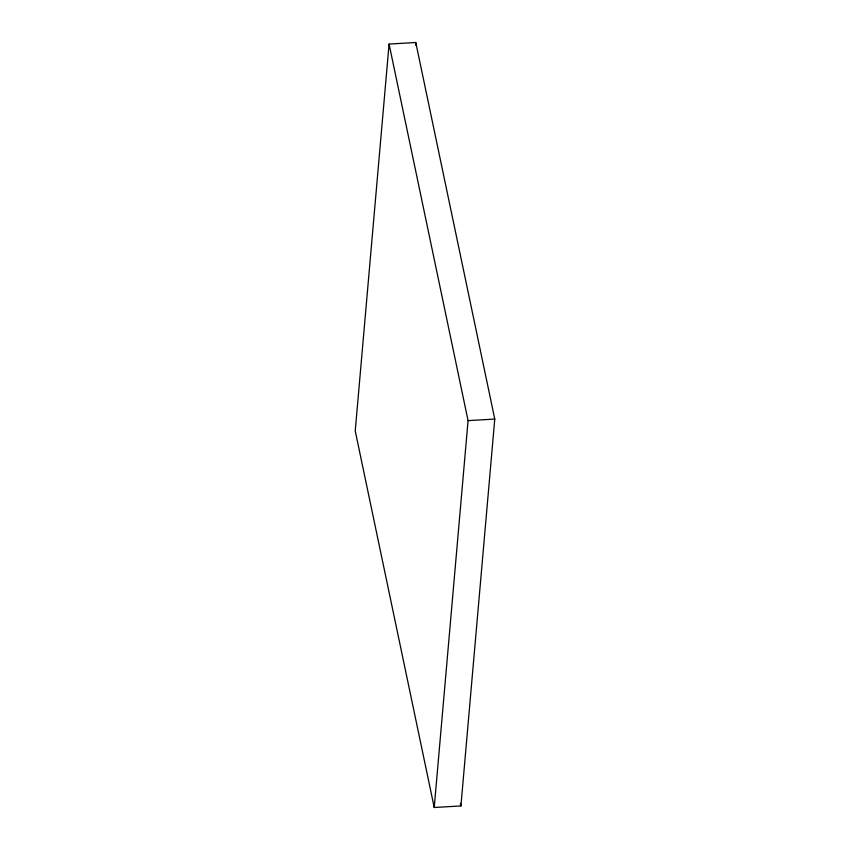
<?xml version="1.0" encoding="UTF-8"?>
<svg xmlns="http://www.w3.org/2000/svg" width="850" height="850" viewBox="0 0 850 850"><rect width="100%" height="100%" fill="white"/><g stroke="black" fill="none" stroke-linecap="round" stroke-linejoin="round"><path stroke-width="1.27" d="M389.077 44.062L355.236 430.929L434.223 807.5L460.923 805.938L494.764 419.071L415.777 42.5L389.077 44.062L468.074 420.623L434.223 807.5M415.544 45.146L415.777 42.5M468.074 420.623L494.764 419.071M460.371 803.346L460.923 805.938"/></g></svg>
